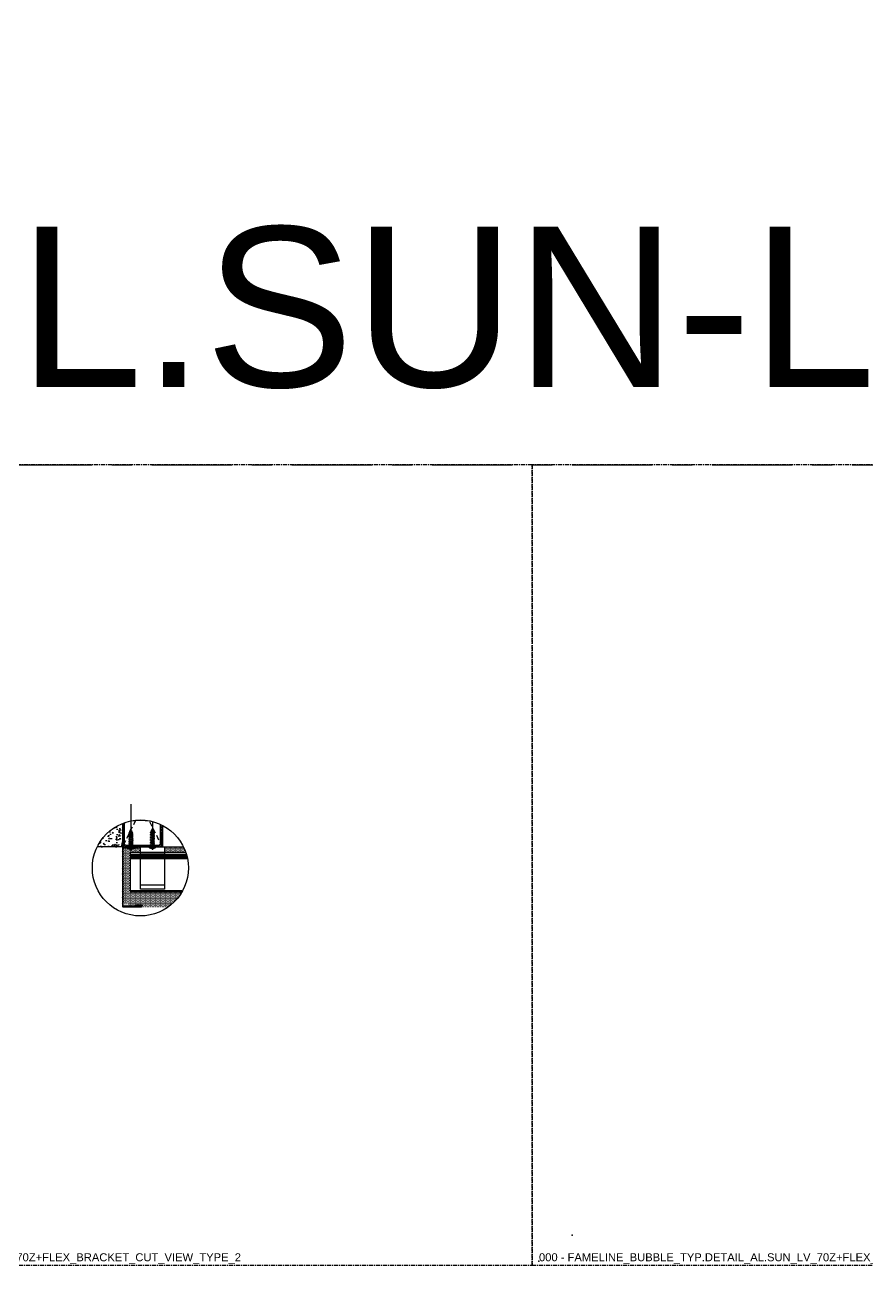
# Model space of a CAD drawing. Header units: millimetres. Extents: x -244126 to 368105, y -173968 to 259060.
# Drawn here: x 189250 to 190303, y -121644 to -120094 of the extents above; entities that cross this region are included whole.
import ezdxf
from ezdxf.xclip import XClip

# ---------------------------------------------------------------- set-up
doc = ezdxf.new("R2010")
doc.units = ezdxf.units.MM
doc.header["$MEASUREMENT"] = 0
doc.header["$XCLIPFRAME"] = 0
doc.linetypes.add('005_GG_TA_LINE', pattern=[13.75, 5, -1.25, 1.25, -1.25, 5])
doc.linetypes.add('HIDDEN', pattern=[9.525, 6.35, -3.175])
for name, color, linetype in [('000 - H A T C H', 8, 'Continuous'), ('000 - H I D D E N', 7, 'Continuous'), ('000 - SYMBOL CON', 1, 'Continuous'), ('000 - WIPEOUT', 250, 'Continuous'), ('001 - ASCESSORIES', 1, 'Continuous'), ('002 - STRUCTURAL STEEL', 4, 'Continuous'), ('004 - CONCRETE', 5, 'Continuous'), ('A03_SUN LOUVER', 7, 'Continuous')]:
    doc.layers.add(name, color=color, linetype=linetype)
doc.styles.add('Cetury Gothic', font='GOTHIC.TTF')
doc.styles.get("Standard").update_dxf_attribs({"font": 'arial.ttf'})

# ---------------------------------------------------------------- blocks, each defined once
blk = doc.blocks.new('000 - CONCRETE_COLUMN_100x100mm.-CUT_VIEW')
at = {"layer": '000 - H A T C H'}
h = blk.add_hatch(dxfattribs=at)
h.set_pattern_fill('AR-CONC', color=256, scale=4)
h.set_pattern_definition([(50, (-55619.507, -25057.84), (28.690407, -2.510085), [3, -33]), (355, (-55619.507, -25057.84), (-5.550053, 30.087685), [2.4, -26.4]), (100.451444, (-55617.116, -25058.05), (23.140354, 27.5776), [2.549608, -28.045684]), (46.1842, (-55619.507, -25049.84), (42.689653, -6.620771), [4.5, -49.5]), (96.635635, (-55615.95, -25050.39), (37.386478, 38.964744), [3.824414, -42.06855]), (351.18416, (-55619.507, -25049.84), (37.386478, 38.964744), [3.6, -39.6]), (21, (-55615.507, -25051.84), (23.876282, -16.104756), [3, -33]), (326, (-55615.507, -25051.84), (9.732613, 29.006002), [2.4, -26.4]), (71.451445, (-55613.517, -25053.182), (33.608895, 12.901246), [2.549608, -28.045684]), (37.5, (-55619.507, -25057.84), (0.4863942, 13.3157542), [0, -26.08, 0, -26.8, 0, -26.5]), (7.5, (-55619.507, -25057.84), (10.5227815, 15.7764685), [0, -15.28, 0, -25.48, 0, -10.1]), (327.5, (-55628.427, -25057.84), (21.3528974, -0.9021949), [0, -10, 0, -31.2, 0, -41.4]), (317.5, (-55632.427, -25057.84), (23.327447, 4.0041993), [0, -13, 0, -20.72, 0, -29.4])])
h.paths.add_polyline_path([(-50, -50), (50, -50), (50, 50), (-50, 50)])
at = {"layer": '004 - CONCRETE'}
blk.add_lwpolyline([(-50, -50), (50, -50), (50, 50), (-50, 50)], close=True, dxfattribs=at)
blk = doc.blocks.new('000 - ASSCESSORIES_FAMELINE_AL.WALL_ANGLE_WA-25x100x0.9mm._CUT_VIEW')
at = {"layer": '000 - H A T C H'}
h = blk.add_hatch(dxfattribs=at)
h.set_pattern_fill('ANSI32', color=8, scale=5)
h.set_pattern_definition([(45, (9126.7655, -47348.392), (-1.325825215, 1.325825215), []), (45, (9127.6494, -47348.392), (-1.325825215, 1.325825215), [])])
edge = h.paths.add_edge_path()
edge.add_arc((-18.9, -1.1), 0.2, 90, 180, ccw=False)
edge.add_line((-18.9, -0.9), (0, -0.9))
edge.add_line((0, -0.9), (0, 0))
edge.add_line((0, 0), (-18.9, 0))
edge.add_arc((-18.9, -1.1), 1.1, 90, 180)
edge.add_line((-20, -1.1), (-20, -73.9))
edge.add_arc((-18.9, -73.9), 1.1, 180, 270)
edge.add_line((-18.9, -75), (3.8, -75))
edge.add_arc((3.8, -73.8), 1.15, 270, 450)
edge.add_line((3.8, -72.7), (-3, -72.7))
edge.add_line((-3, -72.7), (-3, -73.6))
edge.add_line((-3, -73.6), (2.9, -73.6))
edge.add_line((2.9, -73.6), (3.8, -73.6))
edge.add_arc((3.8, -73.8), 0.25, -90, 90, ccw=False)
edge.add_line((3.8, -74.1), (-18.9, -74.1))
edge.add_arc((-18.9, -73.9), 0.2, 180, 270, ccw=False)
edge.add_line((-19.1, -73.9), (-19.1, -6.6))
edge.add_line((-19.1, -6.6), (-19.1, -1.1))
at = {"layer": '001 - ASCESSORIES', "color": 0}
blk.add_lwpolyline([(-19.1, -1.1, -0.414214), (-18.9, -0.9), (0, -0.9), (0, 0), (-18.9, 0, 0.414214), (-20, -1.1), (-20, -73.9, 0.414214), (-18.9, -75), (3.8, -75, 1), (3.8, -72.7), (-3, -72.7), (-3, -73.6), (2.9, -73.6), (3.8, -73.6, -1), (3.8, -74.1), (-18.9, -74.1, -0.414214), (-19.1, -73.9), (-19.1, -6.6)], format="xyb", close=True, dxfattribs=at)
at = {"layer": 'Defpoints', "color": 2, "insert": (-16, -71.5, -7.2), "char_height": 1, "width": 59.684, "attachment_point": 2, "style": 'Cetury Gothic'}
blk.add_mtext('{\\C150;WA-7}', dxfattribs=at)
blk = doc.blocks.new('000 - ASSCESSORIES_FAMELINE_AL.FLEX_BK_FOR_70Z_[70Z-BK]_TOP_VIEW')
at = {"color": 3}
blk.add_point((0, 0), dxfattribs=at)
at = {"layer": '001 - ASCESSORIES', "color": 8}
for p, q in [((-45.1, -15), (-45.1, 15)), ((-6.2, -15), (-6.2, 15))]:
    blk.add_line(p, q, dxfattribs=at)
at = {"layer": '001 - ASCESSORIES', "color": 0, "linetype": 'ByBlock'}
blk.add_lwpolyline([(-49.9, 15), (2.7, 15), (2.7, -15), (-49.9, -15)], close=True, dxfattribs=at)
blk = doc.blocks.new('*U2960')
at = {"color": 8}
for p, q in [((1205.4, -10), (1205.4, -4990)), ((1205.4, -10), (1205.4, -4990)), ((1205.5, -10), (1205.5, -4990)), ((1205.7, -10), (1205.7, -4990)), ((1205.8, -10), (1205.8, -4990)), ((1206.1, -10), (1206.1, -4990)), ((1206.3, -10), (1206.3, -4990)), ((1206.6, -10), (1206.6, -4990)), ((1207.2, -10), (1207.2, -4990)), ((1247.1, -10), (1247.1, -4990)), ((1247.2, -10), (1247.2, -4990)), ((1247.3, -10), (1247.3, -4990)), ((1247.4, -10), (1247.4, -4990)), ((1247.6, -10), (1247.6, -4990)), ((1247.9, -10), (1247.9, -4990)), ((1248.1, -10), (1248.1, -4990)), ((1248.4, -10), (1248.4, -4990)), ((1249.1, -10), (1249.1, -4990)), ((1250.3, -10), (1250.3, -4990)), ((1251.5, -10), (1251.5, -4990)), ((1251.8, -10), (1251.8, -4990)), ((1252.2, -10), (1252.2, -4990)), ((1252.5, -10), (1252.5, -4990)), ((1252.8, -10), (1252.8, -4990))]:
    blk.add_line(p, q, dxfattribs=at)
at = {"color": 3}
blk.add_lwpolyline([(1255.1, -4990), (1205.4, -4990), (1205.4, -10), (1255.1, -10)], close=True, dxfattribs=at)
at = {"layer": '001 - ASCESSORIES', "color": 1, "linetype": 'ByBlock'}
for p in [(1258.9, -37.5), (1258.9, -4962.5)]:
    blk.add_blockref('000 - ASSCESSORIES_FAMELINE_AL.FLEX_BK_FOR_70Z_[70Z-BK]_TOP_VIEW', p, dxfattribs=at)
blk = doc.blocks.new('*U2909')
at = {"color": 250}
blk.add_wipeout([(50, 0), (50, 100), (0, 100), (0, 0)], dxfattribs=at).dxf.layer = '000 - WIPEOUT'
at = {"layer": '000 - H A T C H'}
h = blk.add_hatch(dxfattribs=at)
h.set_pattern_fill('ANSI32', color=256, scale=0.25)
h.set_pattern_definition([(45, (37.5, 87.5), (-1.6838, 1.6838), []), (45, (38.6225, 87.5), (-1.6838, 1.6838), [])])
edge = h.paths.add_edge_path()
edge.add_line((50, 3), (50, 97))
edge.add_arc((47, 97), 3, 0, 90)
edge.add_line((47, 100), (3, 100))
edge.add_arc((3, 97), 3, 90, 180)
edge.add_line((0, 97), (0, 3))
edge.add_arc((3, 3), 3, 180, 270)
edge.add_line((3, 0), (47, 0))
edge.add_arc((47, 3), 3, 270, 360)
edge = h.paths.add_edge_path(flags=16)
edge.add_line((47.7, 4.3), (47.7, 95.7))
edge.add_arc((45.7, 95.7), 2, 0, 90)
edge.add_line((45.7, 97.7), (4.3, 97.7))
edge.add_arc((4.3, 95.7), 2, 90, 180)
edge.add_line((2.3, 95.7), (2.3, 4.3))
edge.add_arc((4.3, 4.3), 2, 180, 270)
edge.add_line((4.3, 2.3), (45.7, 2.3))
edge.add_arc((45.7, 4.3), 2, 270, 360)
at = {"layer": '000 - H I D D E N', "color": 8, "linetype": 'HIDDEN'}
for p, q in [((50, 0), (0, 100)), ((50, 100), (0, 0))]:
    blk.add_line(p, q, dxfattribs=at)
at = {"layer": '002 - STRUCTURAL STEEL', "color": 0}
for points in [[(50, 3), (50, 97, 0.414214), (47, 100), (3, 100, 0.414214), (0, 97), (0, 3, 0.414214), (3, 0), (47, 0, 0.414214)], [(47.7, 4.3), (47.7, 95.7, 0.414214), (45.7, 97.7), (4.3, 97.7, 0.414214), (2.3, 95.7), (2.3, 4.3, 0.414214), (4.3, 2.3), (45.7, 2.3, 0.414214)]]:
    blk.add_lwpolyline(points, format="xyb", close=True, dxfattribs=at)
at = {"layer": 'Defpoints', "color": 250}
blk.add_lwpolyline([(50, 0), (50, 100), (0, 100), (0, 0)], close=True, dxfattribs=at)
blk = doc.blocks.new('000 - DYNAMIC_VIEW_ASSCESSORIES_PHILLIPS_HEAD_SELF_DRILLING_SCREW_No.8x25mm._SIDE_VIEW')
at = {"layer": '000 - H A T C H', "linetype": 'ByBlock'}
h = blk.add_hatch(color=250, dxfattribs=at)
h.dxf.hatch_style = 1
edge = h.paths.add_edge_path()
edge.add_arc((3, 1.6), 1.05, 384.1341, 422.4587)
edge.add_arc((2.8, 2.5), 0.657, 308.6596, 358.8819, ccw=False)
edge.add_line((3.2, 2), (2, 2))
edge.add_arc((1, 1.6), 1.05, 384.1341, 422.4587)
edge.add_arc((0.8, 2.5), 0.657, 315.6091, 358.8819, ccw=False)
edge.add_line((1.3, 2.1), (0, 2.5))
edge.add_line((0, 2.5), (0, 4.5))
edge.add_line((0, 4.5), (-0.5, 4.5))
edge.add_arc((7.3, 0), 9.04, 150.1372, 176.0119)
edge.add_line((-1.7, 0.6), (-1, 0.6))
edge.add_line((-1, 0.6), (-1, -0.6))
edge.add_line((-1, -0.6), (-1.7, -0.6))
edge.add_arc((7.3, 0), 9.04, 183.5796, 209.8628)
edge.add_line((-0.5, -4.5), (0, -4.5))
edge.add_line((0, -4.5), (0, -2.5))
edge.add_line((0, -2.5), (1.8, -2))
edge.add_line((1.8, -2), (2.1, -2))
edge.add_arc((1.7, -2.9), 0.966, 382.4776, 424.1153, ccw=False)
edge.add_arc((2, -1.9), 0.847, 314.556, 352.9855)
edge.add_line((2.9, -2), (4.1, -2))
edge.add_arc((3.7, -2.9), 0.966, 382.4776, 424.1153, ccw=False)
edge.add_arc((4, -1.9), 0.847, 314.556, 352.9855)
edge.add_line((4.9, -2), (6.1, -2))
edge.add_arc((5.7, -2.9), 0.966, 382.4776, 424.1153, ccw=False)
edge.add_arc((6, -1.9), 0.847, 314.556, 352.9855)
edge.add_line((6.9, -2), (8.1, -2))
edge.add_arc((7.7, -2.9), 0.966, 382.4776, 424.1153, ccw=False)
edge.add_arc((8, -1.9), 0.847, 314.556, 352.9855)
edge.add_line((8.9, -2), (10.1, -2))
edge.add_arc((9.7, -2.9), 0.966, 382.4776, 424.1153, ccw=False)
edge.add_arc((10, -1.9), 0.847, 314.556, 352.9855)
edge.add_line((10.9, -2), (12.1, -2))
edge.add_arc((11.7, -2.9), 0.966, 382.4776, 424.1153, ccw=False)
edge.add_arc((12, -1.9), 0.847, 314.556, 352.9855)
edge.add_line((12.9, -2), (14.1, -2))
edge.add_arc((13.7, -2.9), 0.966, 382.4776, 424.1153, ccw=False)
edge.add_arc((14, -1.9), 0.847, 314.556, 352.9855)
edge.add_line((14.9, -2), (16.1, -2))
edge.add_arc((15.7, -2.9), 0.966, 382.4776, 424.1153, ccw=False)
edge.add_arc((16, -1.9), 0.847, 314.556, 352.9855)
edge.add_line((16.9, -2), (17.6, -2))
edge.add_line((17.6, -2), (18.1, -1.8))
edge.add_arc((17.7, -2.7), 0.966, 382.4776, 424.1153, ccw=False)
edge.add_arc((18, -1.7), 0.847, 314.556, 352.9855)
edge.add_line((18.8, -1.8), (18.7, -1.6))
edge.add_line((18.7, -1.6), (19.9, -1.1))
edge.add_arc((19.5, -2), 0.966, 382.4776, 424.1153, ccw=False)
edge.add_arc((19.8, -1), 0.847, 314.556, 352.9855)
edge.add_line((20.7, -1.1), (20.6, -0.9))
edge.add_line((20.6, -0.9), (23, 0))
edge.add_line((23, 0), (20.2, 1.1))
edge.add_line((20.2, 1.1), (20.1, 1.3))
edge.add_arc((19.2, 0.9), 1.05, 384.1341, 422.4587)
edge.add_arc((19, 1.9), 0.657, 308.6596, 358.8819, ccw=False)
edge.add_line((19.4, 1.3), (18, 1.9))
edge.add_line((18, 1.9), (18, 2))
edge.add_arc((17, 1.6), 1.05, 384.1341, 422.4587)
edge.add_arc((16.8, 2.5), 0.657, 308.6596, 358.8819, ccw=False)
edge.add_line((17.2, 2), (16, 2))
edge.add_arc((15, 1.6), 1.05, 384.1341, 422.4587)
edge.add_arc((14.8, 2.5), 0.657, 308.6596, 358.8819, ccw=False)
edge.add_line((15.2, 2), (14, 2))
edge.add_arc((13, 1.6), 1.05, 384.1341, 422.4587)
edge.add_arc((12.8, 2.5), 0.657, 308.6596, 358.8819, ccw=False)
edge.add_line((13.2, 2), (12, 2))
edge.add_arc((11, 1.6), 1.05, 384.1341, 422.4587)
edge.add_arc((10.8, 2.5), 0.657, 308.6596, 358.8819, ccw=False)
edge.add_line((11.2, 2), (10, 2))
edge.add_arc((9, 1.6), 1.05, 384.1341, 422.4587)
edge.add_arc((8.8, 2.5), 0.657, 308.6596, 358.8819, ccw=False)
edge.add_line((9.2, 2), (8, 2))
edge.add_arc((7, 1.6), 1.05, 384.1341, 422.4587)
edge.add_arc((6.8, 2.5), 0.657, 308.6596, 358.8819, ccw=False)
edge.add_line((7.2, 2), (6, 2))
edge.add_arc((5, 1.6), 1.05, 384.1341, 422.4587)
edge.add_arc((4.8, 2.5), 0.657, 308.6596, 358.8819, ccw=False)
edge.add_line((5.2, 2), (4, 2))
at = {"layer": '001 - ASCESSORIES', "color": 0, "linetype": 'ByBlock'}
for p, q in [((-1, 0.6), (-1.7, 0.6)), ((-1, -0.6), (-1, 0.6)), ((0, 4.5), (-0.5, 4.5)), ((-0.5, 4.5), (-0.5, -4.5)), ((0, 4.5), (0, -4.5)), ((1.3, 2.1), (0, 2.5)), ((2.6, -2.5), (1.5, 2.5)), ((3.2, 2), (2, 2)), ((4.6, -2.5), (3.5, 2.5)), ((5.2, 2), (4, 2)), ((6.6, -2.5), (5.5, 2.5)), ((7.2, 2), (6, 2)), ((8.6, -2.5), (7.5, 2.5)), ((9.2, 2), (8, 2)), ((10.6, -2.5), (9.5, 2.5)), ((11.2, 2), (10, 2)), ((12.6, -2.5), (11.5, 2.5)), ((13.2, 2), (12, 2)), ((14.6, -2.5), (13.5, 2.5)), ((15.2, 2), (14, 2)), ((16.6, -2.5), (15.5, 2.5)), ((17.2, 2), (16, 2)), ((18.5, -2.3), (17.5, 2.5)), ((18, 1.9), (19.4, 1.3)), ((20.4, -1.6), (19.6, 1.8)), ((20.2, 1.1), (23, 0)), ((-1.7, -0.6), (-1, -0.6)), ((0, 0), (-0.5, 0)), ((0, -4.5), (-0.5, -4.5)), ((0, -2.5), (1.8, -2)), ((2.1, -2), (1.8, -2)), ((4.1, -2), (2.9, -2)), ((6.1, -2), (4.9, -2)), ((8.1, -2), (6.9, -2)), ((10.1, -2), (8.9, -2)), ((12.1, -2), (10.9, -2)), ((14.1, -2), (12.9, -2)), ((16.1, -2), (14.9, -2)), ((17.6, -2), (16.9, -2)), ((17.6, -2), (18.1, -1.8)), ((18.7, -1.6), (19.9, -1.1)), ((20.6, -0.9), (23, 0))]:
    blk.add_line(p, q, dxfattribs=at)
at = {"layer": '001 - ASCESSORIES', "color": 250, "linetype": 'ByBlock'}
blk.add_line((54.2, 0), (-3.8, 0), dxfattribs=at)
at = {"layer": '001 - ASCESSORIES', "color": 0, "linetype": 'ByBlock'}
for points in [[(2.1, -2), (1.2, 2, 0.222712), (1.5, 2.5, -0.168799), (2, 2), (2.9, -2, -0.16927), (2.6, -2.5, 0.183704)], [(4.1, -2), (3.2, 2, 0.222712), (3.5, 2.5, -0.168799), (4, 2), (4.9, -2, -0.16927), (4.6, -2.5, 0.183704)], [(6.1, -2), (5.2, 2, 0.222712), (5.5, 2.5, -0.168799), (6, 2), (6.9, -2, -0.16927), (6.6, -2.5, 0.183704)], [(8.1, -2), (7.2, 2, 0.222712), (7.5, 2.5, -0.168799), (8, 2), (8.9, -2, -0.16927), (8.6, -2.5, 0.183704)], [(10.1, -2), (9.2, 2, 0.222712), (9.5, 2.5, -0.168799), (10, 2), (10.9, -2, -0.16927), (10.6, -2.5, 0.183704)], [(12.1, -2), (11.2, 2, 0.222712), (11.5, 2.5, -0.168799), (12, 2), (12.9, -2, -0.16927), (12.6, -2.5, 0.183704)], [(14.1, -2), (13.2, 2, 0.222712), (13.5, 2.5, -0.168799), (14, 2), (14.9, -2, -0.16927), (14.6, -2.5, 0.183704)], [(16.1, -2), (15.2, 2, 0.222712), (15.5, 2.5, -0.168799), (16, 2), (16.9, -2, -0.16927), (16.6, -2.5, 0.183704)], [(18.1, -1.8), (17.2, 2, 0.222712), (17.5, 2.5, -0.168799), (18, 2), (18.8, -1.8, -0.16927), (18.5, -2.3, 0.183704)], [(19.9, -1.1), (19.4, 1.3, 0.222712), (19.6, 1.8, -0.168799), (20.1, 1.3), (20.7, -1.1, -0.16927), (20.4, -1.6, 0.183704)]]:
    blk.add_lwpolyline(points, format="xyb", close=True, dxfattribs=at)
for start, end in [(150.1372, 176.0119), (183.5796, 209.8628)]:
    blk.add_arc((7.3, 0), 9.04, start, end, dxfattribs=at)
at = {"layer": '001 - ASCESSORIES', "color": 0, "linetype": 'ByBlock', "insert": (13, -0.4), "char_height": 1, "width": 59.684, "attachment_point": 2, "rotation": 90, "style": 'Cetury Gothic'}
blk.add_mtext('\\A1;{\\H1.68x;\\C150;1\\H0.59542x; }', dxfattribs=at)
blk = doc.blocks.new('*U4799')
at = {"layer": '001 - ASCESSORIES', "color": 0, "linetype": 'ByBlock'}
blk.add_blockref('000 - DYNAMIC_VIEW_ASSCESSORIES_PHILLIPS_HEAD_SELF_DRILLING_SCREW_No.8x25mm._SIDE_VIEW', (0, 0), dxfattribs=at)
blk = doc.blocks.new('000 - FAMELINE_BUBBLE_TYP.DETAIL_AL.SUN_LV_70Z+FLEX_BRACKET_CUT_VIEW_TYPE_2')
at = {"layer": '000 - H A T C H'}
h = blk.add_hatch(dxfattribs=at)
h.set_pattern_fill('AR-CONC', color=8, scale=2)
h.set_pattern_definition([(50, (43244.284, -53793.129), (14.3452037, -1.2550427), [1.5, -16.5]), (355, (43244.284, -53793.13), (-2.7750267, 15.0438427), [1.2, -13.2]), (100.451444, (43245.48, -53793.234), (11.570177, 13.7887998), [1.2748038, -14.0228422]), (46.1842, (43244.284, -53789.13), (21.3448266, -3.3103856), [2.25, -24.75]), (96.635635, (43246.063, -53789.405), (18.693239, 19.482372), [1.912207, -21.034275]), (351.184164, (43244.284, -53789.13), (18.693239, 19.482372), [1.8, -19.8]), (21, (43246.284, -53790.129), (11.938141, -8.0523778), [1.5, -16.5]), (326, (43246.284, -53790.13), (4.8663066, 14.503001), [1.2, -13.2]), (71.451445, (43247.279, -53790.8), (16.8044475, 6.450623), [1.2748038, -14.0228422]), (37.5, (43244.284, -53793.1294), (0.2431971, 6.65787708), [0, -13.04, 0, -13.4, 0, -13.25]), (7.5, (43244.284, -53793.1294), (5.26139075, 7.88823424), [0, -7.64, 0, -12.74, 0, -5.05]), (327.5, (43239.824, -53793.1294), (10.67644872, -0.45109743), [0, -5, 0, -15.6, 0, -20.7]), (317.5, (43237.824, -53793.129), (11.6637234, 2.0020996), [0, -6.5, 0, -10.36, 0, -14.7])])
edge = h.paths.add_edge_path()
edge.add_arc((0, 0), 60, 112.0243, 154.0115)
edge.add_line((-53.9, 26.3), (-22.5, 26.3))
edge.add_line((-22.5, 26.3), (-22.5, 55.6))
h = blk.add_hatch(dxfattribs=at)
h.set_pattern_fill('DOTS', color=1, scale=25)
h.set_pattern_definition([(0, (43361.2084, -53714.2845), (0.78125, 1.5625), [0, -1.5625])])
edge = h.paths.add_edge_path()
edge.add_line((0, 19.7), (0, 26.3))
edge.add_line((0, 26.3), (-22.5, 26.3))
edge.add_line((-22.5, 26.3), (-22.5, -48.7))
edge.add_line((-22.5, -48.7), (35, -48.7))
edge.add_arc((0, 0), 60, 305.727, 329.9931)
edge.add_line((52, -30), (-12.5, -30))
edge.add_line((-12.5, -30), (-12.5, 19.7))
edge.add_line((-12.5, 19.7), (0, 19.7))
edge = h.paths.add_edge_path()
edge.add_line((30, 26.3), (30, 19.7))
edge.add_line((30, 19.7), (56.7, 19.7))
edge.add_arc((0, 0), 60, 19.2118, 25.9885)
edge.add_line((53.9, 26.3), (30, 26.3))
at = {"layer": '002 - STRUCTURAL STEEL', "color": 1}
blk.add_lwpolyline([(27.5, 53.3), (27.5, 26.3), (53.9, 26.3)], dxfattribs=at)
at = {"color": 3}
ref = blk.add_blockref('000 - CONCRETE_COLUMN_100x100mm.-CUT_VIEW', (-72.5, 76.3), dxfattribs=dict(at, xscale=-1))
XClip(ref).set_block_clipping_path([(-63.9611097037, -16.9021815518), (-47.57509922, -21.7135483434), (-33.2083559634, -30.9464936034), (-22.0247880302, -43.8530190173), (-14.9304215832, -59.3875146542), (-12.5000000001, -76.2914680647), (-14.9304215832, -93.1954214752), (-22.0247880302, -108.729917112), (-33.2083559634, -121.6364425259), (-47.57509922, -130.8693877859), (-63.9611097037, -135.6807545775), (-81.0388902965, -135.6807545775), (-97.4249007802, -130.8693877859), (-111.7916440368, -121.6364425259), (-122.9752119699, -108.729917112), (-130.0695784169, -93.1954214752), (-132.5000000001, -76.2914680647), (-130.0695784169, -59.3875146542), (-122.9752119699, -43.8530190173), (-111.7916440368, -30.9464936034), (-97.4249007802, -21.7135483434), (-81.0388902965, -16.9021815518)])
at = {"layer": '001 - ASCESSORIES', "color": 3}
blk.add_blockref('000 - ASSCESSORIES_FAMELINE_AL.WALL_ANGLE_WA-25x100x0.9mm._CUT_VIEW', (-2.5, 26.3), dxfattribs=at)
at = {"layer": 'A03_SUN LOUVER', "color": 2, "linetype": 'ByBlock'}
ref = blk.add_blockref('*U2960', (-22.5, -1235.4), dxfattribs=dict(at, rotation=90))
XClip(ref).set_block_clipping_path([(1294.7522001495, -13.9611097036), (1289.9408333579, 2.4249007801), (1280.7078880979, 16.7916440367), (1267.801362684, 27.9752119699), (1252.2668670471, 35.0695784169), (1235.3629136367, 37.5), (1218.4589602262, 35.0695784169), (1202.9244645893, 27.9752119699), (1190.0179391754, 16.7916440367), (1180.7849939154, 2.4249007801), (1175.9736271238, -13.9611097036), (1175.9736271238, -31.0388902964), (1180.7849939154, -47.4249007801), (1190.0179391754, -61.7916440367), (1202.9244645893, -72.9752119699), (1218.4589602262, -80.0695784169), (1235.3629136367, -82.5), (1252.2668670471, -80.0695784169), (1267.801362684, -72.9752119699), (1280.7078880979, -61.7916440367), (1289.9408333579, -47.4249007801), (1294.7522001495, -31.0388902964)])
at = {"layer": '002 - STRUCTURAL STEEL'}
ref = blk.add_blockref('*U2909', (-22.5, 26.3), dxfattribs=at)
XClip(ref).set_block_clipping_path([(13.9611097036, 33.0978184481), (-2.4249007801, 28.2864516565), (-16.7916440367, 19.0535063965), (-27.9752119699, 6.1469809826), (-35.0695784169, -9.3875146543), (-37.5, -26.2914680648), (-35.0695784169, -43.1954214753), (-27.9752119699, -58.7299171121), (-16.7916440367, -71.636442526), (-2.4249007801, -80.869387786), (13.9611097036, -85.6807545776), (31.0388902964, -85.6807545776), (47.4249007801, -80.869387786), (61.7916440367, -71.636442526), (72.9752119699, -58.7299171121), (80.0695784169, -43.1954214753), (82.5, -26.2914680648), (80.0695784169, -9.3875146543), (72.9752119699, 6.1469809826), (61.7916440367, 19.0535063965), (47.4249007801, 28.2864516565), (31.0388902964, 33.0978184481)])
at = {"layer": '000 - SYMBOL CON', "color": 2, "linetype": 'ByBlock'}
blk.add_circle((0, 0), 60, dxfattribs=at)
at = {"color": 1, "rotation": 90}
blk.add_blockref('*U4799', (-11.9, 25.4), dxfattribs=at)
at = {"color": 1}
ref = blk.add_blockref('*U4799', (15, 26.3), dxfattribs=dict(at, rotation=90))
XClip(ref).set_block_clipping_path([(33.0978184481, 23.5388902964), (28.2864516565, 39.9249007801), (19.0535063965, 54.2916440367), (6.1469809826, 65.4752119699), (-9.3875146543, 72.5695784169), (-26.2914680648, 75), (-43.1954214752, 72.5695784169), (-58.7299171121, 65.4752119699), (-71.636442526, 54.2916440367), (-80.869387786, 39.9249007801), (-85.6807545776, 23.5388902964), (-85.6807545776, 6.4611097036), (-80.869387786, -9.9249007801), (-71.636442526, -24.2916440367), (-58.7299171121, -35.4752119699), (-43.1954214752, -42.5695784169), (-26.2914680648, -45), (-9.3875146543, -42.5695784169), (6.1469809826, -35.4752119699), (19.0535063965, -24.2916440367), (28.2864516565, -9.9249007801), (33.0978184481, 6.4611097036)])
blk = doc.blocks.new('*U1760')
at = {"color": 0, "linetype": '005_GG_TA_LINE'}
blk.add_lwpolyline([(0, 0), (1000, 0), (1000, 1000), (0, 1000)], close=True, dxfattribs=at)
for p in [(50, 37.5), (8.6, 4.9)]:
    blk.add_point(p, dxfattribs=at)
blk.add_attdef('NAMEBLK', (8.6, 4.9), '', height=10, dxfattribs=at)
blk = doc.blocks.new('*U4695')
at = {"color": 0, "linetype": '005_GG_TA_LINE'}
blk.add_lwpolyline([(0, 0), (150, 0), (150, 30), (0, 30)], close=True, dxfattribs=at)
blk.add_attdef('NAMEBLK', (8.582, 4.878), '', height=10, dxfattribs=at)

msp = doc.modelspace()

# ---------------------------------------------------------------- block references
at = {"color": 3}
msp.add_blockref('000 - FAMELINE_BUBBLE_TYP.DETAIL_AL.SUN_LV_70Z+FLEX_BRACKET_CUT_VIEW_TYPE_2', (189394.66789, -121147.37587), dxfattribs=at)
at = {"layer": '001 - ASCESSORIES', "linetype": '005_GG_TA_LINE', "xscale": 20, "yscale": 20, "zscale": 20}
msp.add_blockref('*U4695', (188884.1015, -120643.80009), dxfattribs=at).add_auto_attribs({'NAMEBLK': 'AL.SUN-LV_70Z-F'})
at = {"layer": '001 - ASCESSORIES', "linetype": '005_GG_TA_LINE'}
msp.add_blockref('*U1760', (189884.1015, -121643.80009), dxfattribs=at).add_auto_attribs({'NAMEBLK': '000 - FAMELINE_BUBBLE_TYP.DETAIL_AL.SUN_LV_70Z+FLEX_BRACKET_CUT_VIEW_TYPE_1'})

# ---------------------------------------------------------------- next in the draw order: block references
msp.add_blockref('*U1760', (188884.1015, -121643.80009), dxfattribs=at).add_auto_attribs({'NAMEBLK': '000 - FAMELINE_BUBBLE_TYP.DETAIL_AL.SUN_LV_70Z+FLEX_BRACKET_CUT_VIEW_TYPE_2'})

doc.saveas('drawing.dxf')
